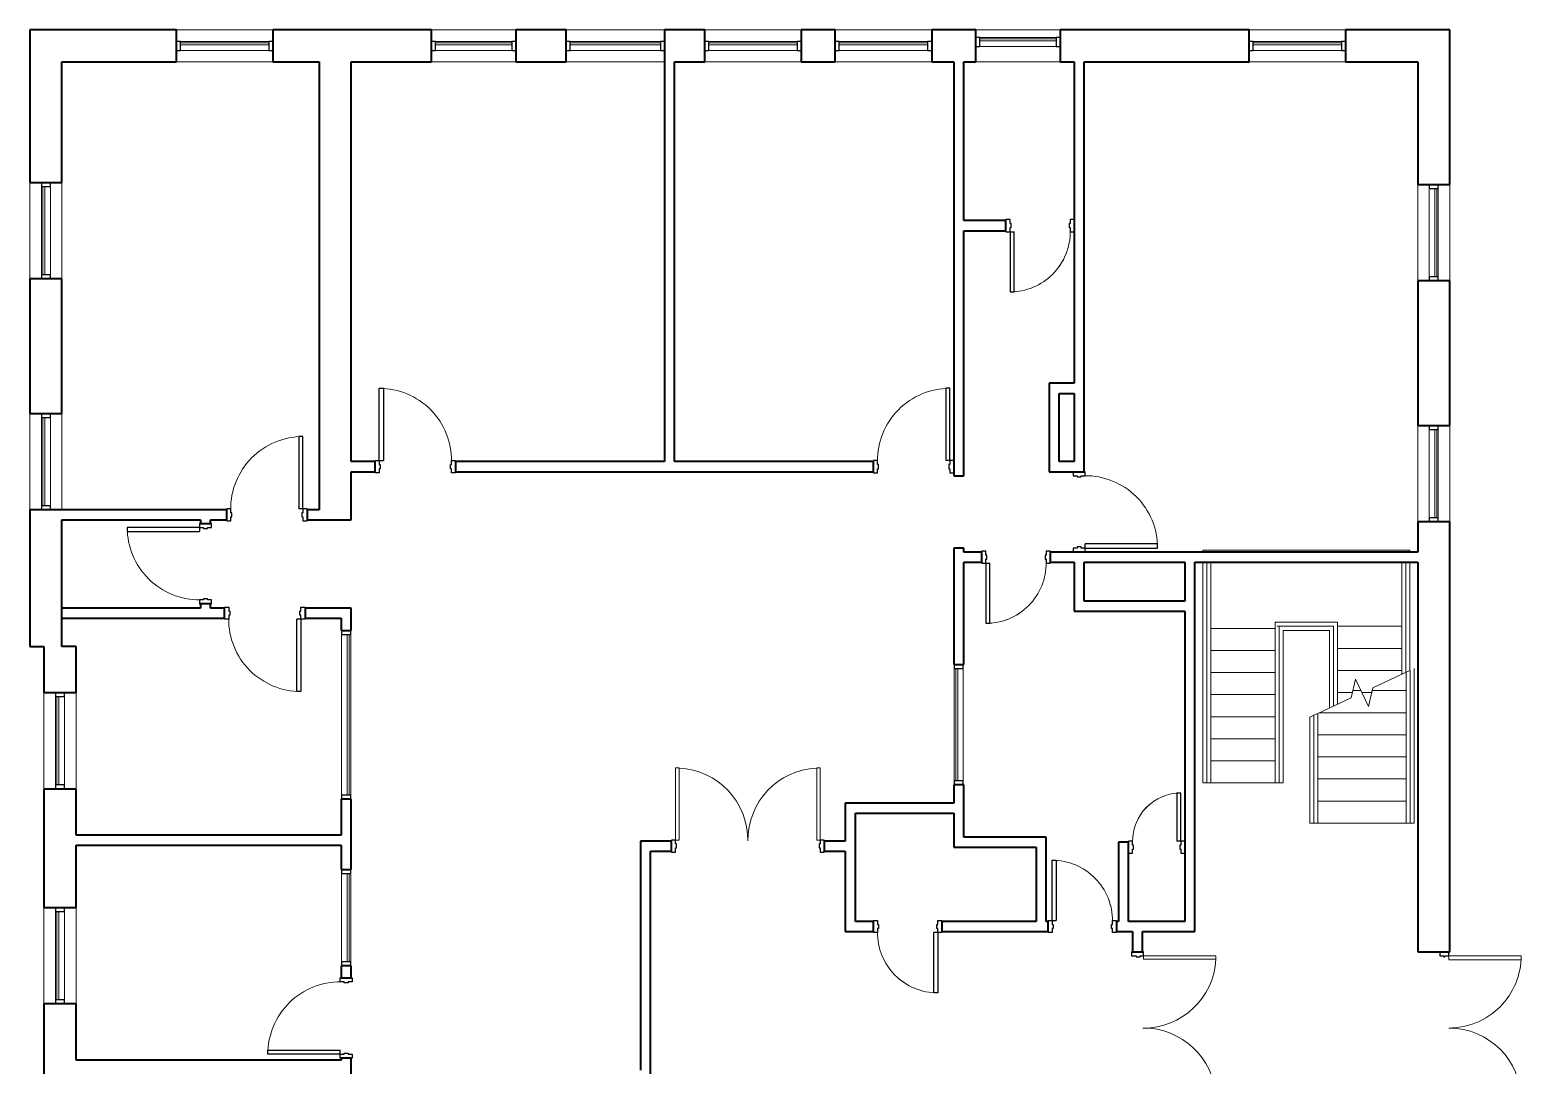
# Model space of a CAD drawing. Header units: inches. Extents: x -1056 to -291, y -1074 to 652.
# Drawn here: x -1034 to -291, y 136 to 652 of the extents above; entities that cross this region are included whole.
import ezdxf

# ---------------------------------------------------------------- set-up
doc = ezdxf.new("R2010")
doc.units = ezdxf.units.IN
doc.header["$MEASUREMENT"] = 0
for name, color, linetype, lineweight in [('A-DOOR', 31, 'Continuous', 15), ('A-DOOR-FRAM', 31, 'Continuous', 25), ('A-FLOR-HRAL', 11, 'Continuous', 9), ('A-GLAZ-CURT', 52, 'Continuous', 9), ('A-GLAZ-CWMG', 51, 'Continuous', 9), ('A-WALL', 113, 'Continuous', 15), ('I-WALL', 2, 'Continuous', 15), ('S-STRS', 31, 'Continuous', 9), ('S-STRS-MBND', 31, 'Continuous', 9)]:
    doc.layers.add(name, color=color, linetype=linetype, lineweight=lineweight)

# ---------------------------------------------------------------- blocks, each defined once
blk = doc.blocks.new('System Panel - zGlazed-5218563-LEVEL 1 - Map Export')
at = {"layer": 'A-GLAZ-CURT', "lineweight": 15}
for p, q in [((22, 1.5), (-22, 1.5)), ((-22, 1.5), (-22, 0.5)), ((-22, 0.5), (22, 0.5)), ((22, 0.5), (22, 1.5))]:
    blk.add_line(p, q, dxfattribs=at)
blk = doc.blocks.new('Rectangular Mullion - 4 1_2_ x 2_ Rectangular_CE_-5186055-LEVEL 1 - Map Export')
at = {"layer": 'A-GLAZ-CWMG'}
for p, q in [((-1028.1, 458.82), (-1028.1, 414.82)), ((-1023.6, 458.82), (-1023.6, 414.82))]:
    blk.add_line(p, q, dxfattribs=at)
blk = doc.blocks.new('Rectangular Mullion - 4 1_2_ x 2_ Rectangular_CE_-5218529-LEVEL 1 - Map Export')
at = {"layer": 'A-GLAZ-CWMG', "lineweight": 25}
for p, q in [((-2, 2.25), (0, 2.25)), ((-2, -2.25), (-2, 2.25)), ((0, 2.25), (0, -2.25)), ((0, -2.25), (-2, -2.25))]:
    blk.add_line(p, q, dxfattribs=at)
blk = doc.blocks.new('Rectangular Mullion - 4 1_2_ x 2_ Rectangular_CE_-5218530-LEVEL 1 - Map Export')
at = {"layer": 'A-GLAZ-CWMG', "lineweight": 25}
for p, q in [((0, 2.25), (-2, 2.25)), ((-2, 2.25), (-2, -2.25)), ((0, -2.25), (0, 2.25)), ((-2, -2.25), (0, -2.25))]:
    blk.add_line(p, q, dxfattribs=at)
blk = doc.blocks.new('Door-Single_CE_ - WD Door-2_ WD Frame-5274733-LEVEL 1 - Map Export')
at = {"layer": 'A-DOOR'}
for p, q in [((18, 39), (16, 39)), ((16, 39), (16, 3)), ((18, 3), (18, 39)), ((16, 3), (18, 3))]:
    blk.add_line(p, q, dxfattribs=at)
at = {"layer": 'A-DOOR', "lineweight": 25}
for p, q in [((18, 39), (16, 39)), ((16, 39), (16, 3)), ((18, 3), (18, 39)), ((18, 3), (16, 3))]:
    blk.add_line(p, q, dxfattribs=at)
at = {"layer": 'A-DOOR', "lineweight": 9}
blk.add_arc((18, 3), 36, 90, 180.5, dxfattribs=at)
blk.add_arc((18, 3), 36, 90, 180.5, dxfattribs=at)
blk.add_arc((18, 3), 36, 90, 180.5, dxfattribs=at)
blk.add_arc((18, 3), 36, 90, 180.5, dxfattribs=at)
at = {"layer": 'A-DOOR-FRAM'}
for p, q in [((-18, 3), (-20, 3)), ((-20, 3), (-20, -3)), ((-18, 1), (-18, 3)), ((-17.5, 1), (-18, 1)), ((-17.5, -1), (-17.5, 1)), ((18, 1), (17.5, 1)), ((17.5, 1), (17.5, -1)), ((20, 3), (18, 3)), ((18, 3), (18, 1)), ((20, -3), (20, 3)), ((-20, -3), (-18, -3)), ((-18, -3), (-18, -1)), ((-18, -1), (-17.5, -1)), ((17.5, -1), (18, -1)), ((18, -1), (18, -3)), ((18, -3), (20, -3))]:
    blk.add_line(p, q, dxfattribs=at)
blk = doc.blocks.new('Door-Single_CE_ - WD Door-2_ WD Frame-5274729-LEVEL 1 - Map Export')
at = {"layer": 'A-DOOR'}
for p, q in [((16, -39), (16, -3)), ((16, -3), (18, -3)), ((18, -3), (18, -39)), ((18, -39), (16, -39))]:
    blk.add_line(p, q, dxfattribs=at)
at = {"layer": 'A-DOOR', "lineweight": 25}
for p, q in [((16, -39), (16, -3)), ((18, -3), (16, -3)), ((18, -3), (18, -39)), ((18, -39), (16, -39))]:
    blk.add_line(p, q, dxfattribs=at)
at = {"layer": 'A-DOOR', "lineweight": 9}
blk.add_arc((18, -3), 36, 179.5, 270, dxfattribs=at)
blk.add_arc((18, -3), 36, 179.5, 270, dxfattribs=at)
blk.add_arc((18, -3), 36, 179.5, 270, dxfattribs=at)
blk.add_arc((18, -3), 36, 179.5, 270, dxfattribs=at)
at = {"layer": 'A-DOOR-FRAM'}
for p, q in [((-20, 3), (-18, 3)), ((-20, -3), (-20, 3)), ((-18, 3), (-18, 1)), ((-18, 1), (-17.5, 1)), ((-17.5, 1), (-17.5, -1)), ((17.5, 1), (18, 1)), ((17.5, -1), (17.5, 1)), ((18, 3), (20, 3)), ((18, 1), (18, 3)), ((20, 3), (20, -3)), ((-18, -3), (-20, -3)), ((-18, -1), (-18, -3)), ((-17.5, -1), (-18, -1)), ((18, -1), (17.5, -1)), ((18, -3), (18, -1)), ((20, -3), (18, -3))]:
    blk.add_line(p, q, dxfattribs=at)
blk = doc.blocks.new('Door-Single_CE_ - WD Door-2_ WD Frame-5274730-LEVEL 1 - Map Export')
at = {"layer": 'A-DOOR'}
for p, q in [((16, -39), (16, -3)), ((16, -3), (18, -3)), ((18, -3), (18, -39)), ((18, -39), (16, -39))]:
    blk.add_line(p, q, dxfattribs=at)
at = {"layer": 'A-DOOR', "lineweight": 25}
for p, q in [((16, -39), (16, -3)), ((18, -3), (16, -3)), ((18, -3), (18, -39)), ((18, -39), (16, -39))]:
    blk.add_line(p, q, dxfattribs=at)
at = {"layer": 'A-DOOR', "lineweight": 9}
blk.add_arc((18, -3), 36, 179.5, 270, dxfattribs=at)
blk.add_arc((18, -3), 36, 179.5, 270, dxfattribs=at)
blk.add_arc((18, -3), 36, 179.5, 270, dxfattribs=at)
blk.add_arc((18, -3), 36, 179.5, 270, dxfattribs=at)
at = {"layer": 'A-DOOR-FRAM'}
for p, q in [((-20, 3), (-18, 3)), ((-20, -3), (-20, 3)), ((-18, 3), (-18, 1)), ((-18, 1), (-17.5, 1)), ((-17.5, 1), (-17.5, -1)), ((17.5, 1), (18, 1)), ((17.5, -1), (17.5, 1)), ((18, 3), (20, 3)), ((18, 1), (18, 3)), ((20, 3), (20, -3)), ((-18, -3), (-20, -3)), ((-18, -1), (-18, -3)), ((-17.5, -1), (-18, -1)), ((18, -1), (17.5, -1)), ((18, -3), (18, -1)), ((20, -3), (18, -3))]:
    blk.add_line(p, q, dxfattribs=at)
blk = doc.blocks.new('Door-Double-Ext Alum-Transom - Top Glass - Bottom Glass 2-5218802-LEVEL 1 - Map Export')
at = {"layer": 'A-DOOR'}
for p, q in [((-36, 7.5), (-36, 43.5)), ((-34, 43.44), (-34, 7.5)), ((34, 43.44), (34, 7.5)), ((36, 7.5), (36, 43.5)), ((-34, 7.5), (-36, 7.5)), ((34, 7.5), (36, 7.5))]:
    blk.add_line(p, q, dxfattribs=at)
for centre, start, end in [((-36, 7.5), 360, 90), ((36, 7.5), 90, 180)]:
    blk.add_arc(centre, 36, start, end, dxfattribs=at)
at = {"layer": 'A-DOOR-FRAM'}
for p, q in [((-36, 7.5), (-38, 7.5)), ((-38, 7.5), (-38, 3)), ((-36, 5.5), (-36, 7.5)), ((38, 7.5), (36, 7.5)), ((36, 7.5), (36, 5.5)), ((38, 3), (38, 7.5)), ((-38, 3), (-36, 3)), ((-35.5, 5.5), (-36, 5.5)), ((-36, 3), (-36, 5)), ((-36, 5), (-35.5, 5)), ((-35.5, 5), (-35.5, 5.5)), ((36, 5.5), (35.5, 5.5)), ((35.5, 5.5), (35.5, 5)), ((35.5, 5), (36, 5)), ((36, 5), (36, 3)), ((36, 3), (38, 3))]:
    blk.add_line(p, q, dxfattribs=at)
blk = doc.blocks.new('Door-Double_CE_ - HM Door-2_ HM Frame-5197707-LEVEL 1 - Map Export')
at = {"layer": 'A-DOOR'}
for p, q in [((-34.25, 39), (-36, 39)), ((-36, 39), (-36, 3)), ((-34.25, 3), (-34.25, 39)), ((36, 39), (34.25, 39)), ((34.25, 39), (34.25, 3)), ((36, 3), (36, 39)), ((-36, 3), (-34.25, 3)), ((34.25, 3), (36, 3))]:
    blk.add_line(p, q, dxfattribs=at)
at = {"layer": 'A-DOOR', "lineweight": 9}
for centre, start, end in [((-36, 3), 359.5, 87.20317), ((36, 3), 92.78611, 180.5)]:
    blk.add_arc(centre, 36, start, end, dxfattribs=at)
at = {"layer": 'A-DOOR-FRAM'}
for p, q in [((-36, 3), (-38, 3)), ((-38, 3), (-38, -3)), ((-36, 1.25), (-36, 3)), ((-35.5, 1.25), (-36, 1.25)), ((-35.5, -0.75), (-35.5, 1.25)), ((36, 1.25), (35.5, 1.25)), ((35.5, 1.25), (35.5, -0.75)), ((38, 3), (36, 3)), ((36, 3), (36, 1.25)), ((38, -3), (38, 3)), ((-38, -3), (-36, -3)), ((-36, -3), (-36, -0.75)), ((-36, -0.75), (-35.5, -0.75)), ((35.5, -0.75), (36, -0.75)), ((36, -0.75), (36, -3)), ((36, -3), (38, -3))]:
    blk.add_line(p, q, dxfattribs=at)
blk = doc.blocks.new('System Panel - zGlazed-5218564-LEVEL 1 - Map Export')
at = {"layer": 'A-GLAZ-CURT', "lineweight": 15}
for p, q in [((19, 1.5), (-19, 1.5)), ((-19, 1.5), (-19, 0.5)), ((-19, 0.5), (19, 0.5)), ((19, 0.5), (19, 1.5))]:
    blk.add_line(p, q, dxfattribs=at)
blk = doc.blocks.new('Rectangular Mullion - 4 1_2_ x 2_ Rectangular_CE_-5195078-LEVEL 1 - Map Export')
at = {"layer": 'A-GLAZ-CWMG'}
for p, q in [((-793.85, 646.07), (-831.85, 646.07)), ((-793.85, 641.57), (-831.85, 641.57))]:
    blk.add_line(p, q, dxfattribs=at)
blk = doc.blocks.new('System Panel - zGlazed-5218565-LEVEL 1 - Map Export')
at = {"layer": 'A-GLAZ-CURT', "lineweight": 15}
for p, q in [((22.5, 1.5), (-22.5, 1.5)), ((-22.5, 1.5), (-22.5, 0.5)), ((-22.5, 0.5), (22.5, 0.5)), ((22.5, 0.5), (22.5, 1.5))]:
    blk.add_line(p, q, dxfattribs=at)
blk = doc.blocks.new('Rectangular Mullion - 4 1_2_ x 2_ Rectangular_CE_-5195139-LEVEL 1 - Map Export')
at = {"layer": 'A-GLAZ-CWMG'}
for p, q in [((-719.85, 646.07), (-764.85, 646.07)), ((-719.85, 641.57), (-764.85, 641.57))]:
    blk.add_line(p, q, dxfattribs=at)
blk = doc.blocks.new('Railing - Railing-5201070-LEVEL 1 - Map Export')
at = {"layer": 'A-FLOR-HRAL'}
for p, q in [((-392.6, 311.44), (-394.6, 310.51)), ((-394.6, 256.82), (-394.6, 310.51)), ((-392.6, 256.82), (-392.6, 311.44)), ((-392.6, 256.82), (-394.6, 256.82))]:
    blk.add_line(p, q, dxfattribs=at)
blk = doc.blocks.new('Railing - Railing-5201074-LEVEL 1 - Map Export')
at = {"layer": 'A-FLOR-HRAL'}
for p, q in [((-346.6, 332.89), (-348.6, 331.96)), ((-348.6, 256.82), (-348.6, 331.96)), ((-346.6, 256.82), (-346.6, 332.89)), ((-346.6, 256.82), (-348.6, 256.82))]:
    blk.add_line(p, q, dxfattribs=at)
blk = doc.blocks.new('Railing - Railing-5206645-LEVEL 1 - Map Export')
at = {"layer": 'A-FLOR-HRAL'}
for p, q in [((-447.85, 386.82), (-447.85, 353.82)), ((-445.85, 386.82), (-445.85, 353.82)), ((-350.85, 354.82), (-350.85, 386.82)), ((-348.85, 354.82), (-348.85, 386.82)), ((-447.85, 353.82), (-447.85, 276.82)), ((-445.85, 353.82), (-445.85, 276.82)), ((-350.85, 330.91), (-350.85, 354.82)), ((-348.85, 331.84), (-348.85, 354.82)), ((-445.85, 276.82), (-447.85, 276.82))]:
    blk.add_line(p, q, dxfattribs=at)
blk = doc.blocks.new('Railing - Railing-5206649-LEVEL 1 - Map Export')
at = {"layer": 'A-FLOR-HRAL'}
for p, q in [((-413.85, 356.82), (-413.85, 353.82)), ((-382.85, 356.82), (-413.85, 356.82)), ((-382.85, 354.82), (-382.85, 356.82)), ((-413.85, 353.82), (-413.85, 276.82)), ((-384.85, 354.82), (-412.85, 354.82)), ((-411.85, 353.82), (-411.85, 276.82)), ((-384.85, 315.05), (-384.85, 354.82)), ((-382.85, 315.98), (-382.85, 354.82)), ((-411.85, 276.82), (-413.85, 276.82))]:
    blk.add_line(p, q, dxfattribs=at)
blk = doc.blocks.new('System Panel - zGlazed-5233002-LEVEL 1 - Map Export')
at = {"layer": 'A-GLAZ-CURT', "lineweight": 15}
for p, q in [((40, 1.5), (-40, 1.5)), ((-40, 1.5), (-40, 0.5)), ((-40, 0.5), (40, 0.5)), ((40, 0.5), (40, 1.5))]:
    blk.add_line(p, q, dxfattribs=at)
blk = doc.blocks.new('Rectangular Mullion - 4 1_2_ x 2_ Rectangular_CE_-5226061-LEVEL 1 - Map Export')
at = {"layer": 'A-GLAZ-CWMG'}
for p, q in [((-878.6, 270.82), (-878.6, 350.82)), ((-874.1, 270.82), (-874.1, 350.82))]:
    blk.add_line(p, q, dxfattribs=at)
blk = doc.blocks.new('Rectangular Mullion - 4 1_2_ x 2_ Rectangular_CE_-5233003-LEVEL 1 - Map Export')
at = {"layer": 'A-GLAZ-CWMG', "lineweight": 25}
for p, q in [((-2, 2.25), (0, 2.25)), ((-2, -2.25), (-2, 2.25)), ((0, 2.25), (0, -2.25)), ((0, -2.25), (-2, -2.25))]:
    blk.add_line(p, q, dxfattribs=at)
blk = doc.blocks.new('Rectangular Mullion - 4 1_2_ x 2_ Rectangular_CE_-5233004-LEVEL 1 - Map Export')
at = {"layer": 'A-GLAZ-CWMG', "lineweight": 25}
for p, q in [((0, 2.25), (-2, 2.25)), ((-2, 2.25), (-2, -2.25)), ((0, -2.25), (0, 2.25)), ((-2, -2.25), (0, -2.25))]:
    blk.add_line(p, q, dxfattribs=at)
blk = doc.blocks.new('System Panel - zGlazed-5233005-LEVEL 1 - Map Export')
at = {"layer": 'A-GLAZ-CURT', "lineweight": 15}
for p, q in [((22, 1.5), (-22, 1.5)), ((-22, 1.5), (-22, 0.5)), ((-22, 0.5), (22, 0.5)), ((22, 0.5), (22, 1.5))]:
    blk.add_line(p, q, dxfattribs=at)
blk = doc.blocks.new('System Panel - zGlazed-5233006-LEVEL 1 - Map Export')
at = {"layer": 'A-GLAZ-CURT', "lineweight": 15}
for p, q in [((28, -0.5), (-28, -0.5)), ((-28, -0.5), (-28, -1.5)), ((-28, -1.5), (28, -1.5)), ((28, -1.5), (28, -0.5))]:
    blk.add_line(p, q, dxfattribs=at)
blk = doc.blocks.new('Rectangular Mullion - 4 1_2_ x 2_ Rectangular_CE_-5226611-LEVEL 1 - Map Export')
at = {"layer": 'A-GLAZ-CWMG'}
for p, q in [((-573.6, 277.82), (-573.6, 333.82)), ((-569.1, 277.82), (-569.1, 333.82))]:
    blk.add_line(p, q, dxfattribs=at)
blk = doc.blocks.new('Rectangular Mullion - 4 1_2_ x 2_ Rectangular_CE_-5233007-LEVEL 1 - Map Export')
at = {"layer": 'A-GLAZ-CWMG', "lineweight": 25}
for p, q in [((-2, 2.25), (0, 2.25)), ((-2, -2.25), (-2, 2.25)), ((0, 2.25), (0, -2.25)), ((0, -2.25), (-2, -2.25))]:
    blk.add_line(p, q, dxfattribs=at)
blk = doc.blocks.new('Rectangular Mullion - 4 1_2_ x 2_ Rectangular_CE_-5233008-LEVEL 1 - Map Export')
at = {"layer": 'A-GLAZ-CWMG', "lineweight": 25}
for p, q in [((0, 2.25), (-2, 2.25)), ((-2, 2.25), (-2, -2.25)), ((0, -2.25), (0, 2.25)), ((-2, -2.25), (0, -2.25))]:
    blk.add_line(p, q, dxfattribs=at)
blk = doc.blocks.new('Door-Single_CE_ - WD Door-2_ WD Frame-5274731-LEVEL 1 - Map Export')
at = {"layer": 'A-DOOR'}
for p, q in [((12, 27), (10, 27)), ((10, 27), (10, 3)), ((12, 3), (12, 27)), ((10, 3), (12, 3))]:
    blk.add_line(p, q, dxfattribs=at)
at = {"layer": 'A-DOOR', "lineweight": 25}
for p, q in [((12, 27), (10, 27)), ((10, 27), (10, 3)), ((12, 3), (12, 27)), ((12, 3), (10, 3))]:
    blk.add_line(p, q, dxfattribs=at)
at = {"layer": 'A-DOOR', "lineweight": 9}
for end in [180.5, 180.5, 180.61237, 180.61237]:
    blk.add_arc((12, 3), 24, 90, end, dxfattribs=at)
at = {"layer": 'A-DOOR-FRAM'}
for p, q in [((-12, 3), (-14, 3)), ((-14, 3), (-14, -3)), ((-12, 1), (-12, 3)), ((-11.5, 1), (-12, 1)), ((-11.5, -1), (-11.5, 1)), ((12, 1), (11.5, 1)), ((11.5, 1), (11.5, -1)), ((14, 3), (12, 3)), ((12, 3), (12, 1)), ((14, -3), (14, 3)), ((-14, -3), (-12, -3)), ((-12, -3), (-12, -1)), ((-12, -1), (-11.5, -1)), ((11.5, -1), (12, -1)), ((12, -1), (12, -3)), ((12, -3), (14, -3))]:
    blk.add_line(p, q, dxfattribs=at)
blk = doc.blocks.new('Door-Single_CE_ - WD Door-2_ WD Frame-5274736-LEVEL 1 - Map Export')
at = {"layer": 'A-DOOR'}
for p, q in [((13, -33), (13, -3)), ((13, -3), (15, -3)), ((15, -3), (15, -33)), ((15, -33), (13, -33))]:
    blk.add_line(p, q, dxfattribs=at)
at = {"layer": 'A-DOOR', "lineweight": 25}
for p, q in [((13, -33), (13, -3)), ((15, -3), (13, -3)), ((15, -3), (15, -33)), ((15, -33), (13, -33))]:
    blk.add_line(p, q, dxfattribs=at)
at = {"layer": 'A-DOOR', "lineweight": 9}
for start in [179.45228, 179.45228, 179.5, 179.5]:
    blk.add_arc((15, -3), 30, start, 270, dxfattribs=at)
at = {"layer": 'A-DOOR-FRAM'}
for p, q in [((-17, 3), (-15, 3)), ((-17, -3), (-17, 3)), ((-15, 3), (-15, 1)), ((-15, 1), (-14.5, 1)), ((-14.5, 1), (-14.5, -1)), ((14.5, 1), (15, 1)), ((14.5, -1), (14.5, 1)), ((15, 3), (17, 3)), ((15, 1), (15, 3)), ((17, 3), (17, -3)), ((-15, -3), (-17, -3)), ((-15, -1), (-15, -3)), ((-14.5, -1), (-15, -1)), ((15, -1), (14.5, -1)), ((15, -3), (15, -1)), ((17, -3), (15, -3))]:
    blk.add_line(p, q, dxfattribs=at)
blk = doc.blocks.new('Door-Single_CE_ - WD Door-2_ WD Frame-5274734-LEVEL 1 - Map Export')
at = {"layer": 'A-DOOR'}
for p, q in [((15, 33), (13, 33)), ((13, 33), (13, 3)), ((15, 3), (15, 33)), ((13, 3), (15, 3))]:
    blk.add_line(p, q, dxfattribs=at)
at = {"layer": 'A-DOOR', "lineweight": 25}
for p, q in [((15, 33), (13, 33)), ((13, 33), (13, 3)), ((15, 3), (15, 33)), ((15, 3), (13, 3))]:
    blk.add_line(p, q, dxfattribs=at)
at = {"layer": 'A-DOOR', "lineweight": 9}
for end in [180.5, 180.5, 180.54772, 180.54772]:
    blk.add_arc((15, 3), 30, 90, end, dxfattribs=at)
at = {"layer": 'A-DOOR-FRAM'}
for p, q in [((-15, 3), (-17, 3)), ((-17, 3), (-17, -3)), ((-15, 1), (-15, 3)), ((-14.5, 1), (-15, 1)), ((-14.5, -1), (-14.5, 1)), ((15, 1), (14.5, 1)), ((14.5, 1), (14.5, -1)), ((17, 3), (15, 3)), ((15, 3), (15, 1)), ((17, -3), (17, 3)), ((-17, -3), (-15, -3)), ((-15, -3), (-15, -1)), ((-15, -1), (-14.5, -1)), ((14.5, -1), (15, -1)), ((15, -1), (15, -3)), ((15, -3), (17, -3))]:
    blk.add_line(p, q, dxfattribs=at)
blk = doc.blocks.new('Door-Double_CE_ - WD Door-2_ WD Frame-5228356-LEVEL 1 - Map Export')
at = {"layer": 'A-DOOR'}
for p, q in [((-34.25, 39), (-36, 39)), ((-36, 39), (-36, 3)), ((-34.25, 3), (-34.25, 39)), ((36, 39), (34.25, 39)), ((34.25, 39), (34.25, 3)), ((36, 3), (36, 39)), ((-36, 3), (-34.25, 3)), ((34.25, 3), (36, 3))]:
    blk.add_line(p, q, dxfattribs=at)
at = {"layer": 'A-DOOR', "lineweight": 9}
for centre, start, end in [((-36, 3), 359.5, 87.20317), ((36, 3), 92.78611, 180.5)]:
    blk.add_arc(centre, 36, start, end, dxfattribs=at)
at = {"layer": 'A-DOOR-FRAM'}
for p, q in [((-36, 3), (-38, 3)), ((-38, 3), (-38, -3)), ((-36, 1.25), (-36, 3)), ((-35.5, 1.25), (-36, 1.25)), ((-35.5, -0.75), (-35.5, 1.25)), ((36, 1.25), (35.5, 1.25)), ((35.5, 1.25), (35.5, -0.75)), ((38, 3), (36, 3)), ((36, 3), (36, 1.25)), ((38, -3), (38, 3)), ((-38, -3), (-36, -3)), ((-36, -3), (-36, -0.75)), ((-36, -0.75), (-35.5, -0.75)), ((35.5, -0.75), (36, -0.75)), ((36, -0.75), (36, -3)), ((36, -3), (38, -3))]:
    blk.add_line(p, q, dxfattribs=at)

msp = doc.modelspace()

# ---------------------------------------------------------------- linework, layer by layer
at = {"layer": 'A-WALL', "lineweight": 40}
for p, q in [((-1033.85, 651.82), (-1033.85, 575.82)), ((-960.85, 651.82), (-1033.85, 651.82)), ((-960.85, 635.82), (-960.85, 651.82)), ((-833.85, 651.82), (-912.85, 651.82)), ((-912.85, 651.82), (-912.85, 635.82)), ((-833.85, 635.82), (-833.85, 651.82)), ((-766.85, 651.82), (-791.85, 651.82)), ((-791.85, 651.82), (-791.85, 635.82)), ((-766.85, 635.82), (-766.85, 651.82)), ((-697.85, 651.82), (-717.85, 651.82)), ((-717.85, 651.82), (-717.85, 635.82)), ((-697.85, 635.82), (-697.85, 651.82)), ((-632.85, 651.82), (-649.85, 651.82)), ((-649.85, 651.82), (-649.85, 635.82)), ((-632.85, 635.82), (-632.85, 651.82)), ((-562.85, 651.82), (-584.85, 651.82)), ((-584.85, 651.82), (-584.85, 635.82)), ((-562.85, 635.82), (-562.85, 651.82)), ((-426.85, 651.82), (-520.85, 651.82)), ((-520.85, 651.82), (-520.85, 635.82)), ((-426.85, 635.82), (-426.85, 651.82)), ((-326.85, 651.82), (-378.85, 651.82)), ((-378.85, 651.82), (-378.85, 635.82)), ((-326.85, 574.82), (-326.85, 651.82)), ((-1017.85, 575.82), (-1017.85, 635.82)), ((-1017.85, 635.82), (-960.85, 635.82)), ((-912.85, 635.82), (-889.85, 635.82)), ((-889.85, 635.82), (-889.85, 412.82)), ((-873.85, 635.82), (-833.85, 635.82)), ((-873.85, 436.82), (-873.85, 635.82)), ((-791.85, 635.82), (-766.85, 635.82)), ((-712.85, 635.82), (-697.85, 635.82)), ((-649.85, 635.82), (-632.85, 635.82)), ((-584.85, 635.82), (-573.85, 635.82)), ((-568.85, 635.82), (-562.85, 635.82)), ((-520.85, 635.82), (-513.85, 635.82)), ((-508.85, 635.82), (-426.85, 635.82)), ((-378.85, 635.82), (-342.85, 635.82)), ((-342.85, 635.82), (-342.85, 574.82)), ((-1033.85, 575.82), (-1017.85, 575.82)), ((-342.85, 574.82), (-326.85, 574.82)), ((-1017.85, 527.82), (-1033.85, 527.82)), ((-1033.85, 527.82), (-1033.85, 460.82)), ((-1017.85, 460.82), (-1017.85, 527.82)), ((-342.85, 526.82), (-342.85, 454.82)), ((-326.85, 526.82), (-342.85, 526.82)), ((-326.85, 454.82), (-326.85, 526.82)), ((-1033.85, 460.82), (-1017.85, 460.82)), ((-342.85, 454.82), (-326.85, 454.82)), ((-873.85, 412.82), (-873.85, 431.82)), ((-1017.85, 412.82), (-1033.85, 412.82)), ((-1033.85, 412.82), (-1033.85, 344.82)), ((-1017.85, 344.82), (-1017.85, 407.82)), ((-342.85, 406.82), (-342.85, 391.82)), ((-326.85, 406.82), (-342.85, 406.82)), ((-326.85, 192.82), (-326.85, 406.82)), ((-342.85, 386.82), (-342.85, 192.82)), ((-1033.85, 344.82), (-1026.85, 344.82)), ((-1026.85, 344.82), (-1026.85, 321.82)), ((-1010.85, 344.82), (-1017.85, 344.82)), ((-1010.85, 321.82), (-1010.85, 344.82)), ((-1026.85, 321.82), (-1010.85, 321.82)), ((-1010.85, 273.82), (-1026.85, 273.82)), ((-1026.85, 273.82), (-1026.85, 214.82)), ((-1010.85, 250.82), (-1010.85, 273.82)), ((-1010.85, 214.82), (-1010.85, 245.82)), ((-1026.85, 214.82), (-1010.85, 214.82)), ((-342.85, 192.82), (-326.85, 192.82)), ((-1010.85, 166.82), (-1026.85, 166.82)), ((-1026.85, 166.82), (-1026.85, 96.82)), ((-1010.85, 138.82), (-1010.85, 166.82))]:
    msp.add_line(p, q, dxfattribs=at)
at = {"layer": 'A-WALL'}
for p, q in [((-960.85, 651.82), (-912.85, 651.82)), ((-833.85, 651.82), (-791.85, 651.82)), ((-766.85, 651.82), (-717.85, 651.82)), ((-697.85, 651.82), (-649.85, 651.82)), ((-632.85, 651.82), (-584.85, 651.82)), ((-562.85, 651.82), (-520.85, 651.82)), ((-426.85, 651.82), (-378.85, 651.82)), ((-912.85, 635.82), (-960.85, 635.82)), ((-791.85, 635.82), (-833.85, 635.82)), ((-717.85, 635.82), (-766.85, 635.82)), ((-649.85, 635.82), (-697.85, 635.82)), ((-584.85, 635.82), (-632.85, 635.82)), ((-520.85, 635.82), (-562.85, 635.82)), ((-378.85, 635.82), (-426.85, 635.82)), ((-1033.85, 527.82), (-1033.85, 575.82)), ((-1017.85, 575.82), (-1017.85, 527.82)), ((-342.85, 526.82), (-342.85, 574.82)), ((-326.85, 574.82), (-326.85, 526.82)), ((-1033.85, 412.82), (-1033.85, 460.82)), ((-1017.85, 460.82), (-1017.85, 412.82)), ((-342.85, 406.82), (-342.85, 454.82)), ((-326.85, 454.82), (-326.85, 406.82)), ((-1026.85, 273.82), (-1026.85, 321.82)), ((-1010.85, 321.82), (-1010.85, 273.82)), ((-1026.85, 166.82), (-1026.85, 214.82)), ((-1010.85, 214.82), (-1010.85, 166.82))]:
    msp.add_line(p, q, dxfattribs=at)
at = {"layer": 'I-WALL', "lineweight": 40}
for p, q in [((-717.85, 635.82), (-717.85, 436.82)), ((-712.85, 436.82), (-712.85, 635.82)), ((-573.85, 635.82), (-573.85, 429.82)), ((-568.85, 556.82), (-568.85, 635.82)), ((-513.85, 635.82), (-513.85, 475.82)), ((-508.85, 431.82), (-508.85, 635.82)), ((-547.85, 556.82), (-568.85, 556.82)), ((-568.85, 429.82), (-568.85, 551.82)), ((-568.85, 551.82), (-547.85, 551.82)), ((-547.85, 551.82), (-547.85, 556.82)), ((-526.35, 475.82), (-526.35, 431.82)), ((-513.85, 475.82), (-526.35, 475.82)), ((-521.35, 436.82), (-521.35, 470.82)), ((-521.35, 470.82), (-513.85, 470.82)), ((-513.85, 470.82), (-513.85, 436.82)), ((-861.85, 436.82), (-873.85, 436.82)), ((-873.85, 431.82), (-861.85, 431.82)), ((-861.85, 431.82), (-861.85, 436.82)), ((-717.85, 436.82), (-821.85, 436.82)), ((-821.85, 436.82), (-821.85, 431.82)), ((-821.85, 431.82), (-613.85, 431.82)), ((-613.85, 436.82), (-712.85, 436.82)), ((-613.85, 431.82), (-613.85, 436.82)), ((-526.35, 431.82), (-508.85, 431.82)), ((-513.85, 436.82), (-521.35, 436.82)), ((-573.85, 429.82), (-568.85, 429.82)), ((-935.85, 412.82), (-1017.85, 412.82)), ((-935.85, 407.82), (-935.85, 412.82)), ((-889.85, 412.82), (-895.85, 412.82)), ((-895.85, 412.82), (-895.85, 407.82)), ((-873.85, 407.82), (-873.85, 412.82)), ((-1017.85, 407.82), (-948.85, 407.82)), ((-948.85, 407.82), (-948.85, 405.99)), ((-948.85, 405.99), (-943.85, 405.99)), ((-943.85, 407.82), (-935.85, 407.82)), ((-943.85, 405.99), (-943.85, 407.82)), ((-895.85, 407.82), (-873.85, 407.82)), ((-573.85, 393.82), (-573.85, 335.82)), ((-568.85, 393.82), (-573.85, 393.82)), ((-568.85, 391.82), (-568.85, 393.82)), ((-559.85, 391.82), (-568.85, 391.82)), ((-568.85, 335.82), (-568.85, 386.82)), ((-568.85, 386.82), (-559.85, 386.82)), ((-559.85, 386.82), (-559.85, 391.82)), ((-342.85, 391.82), (-525.85, 391.82)), ((-525.85, 391.82), (-525.85, 386.82)), ((-525.85, 386.82), (-513.85, 386.82)), ((-513.85, 386.82), (-513.85, 362.32)), ((-508.85, 386.82), (-458.85, 386.82)), ((-508.85, 367.32), (-508.85, 386.82)), ((-458.85, 386.82), (-458.85, 367.32)), ((-453.85, 386.82), (-342.85, 386.82)), ((-453.85, 202.82), (-453.85, 386.82)), ((-943.85, 365.99), (-948.85, 365.99)), ((-948.85, 365.99), (-948.85, 363.82)), ((-943.85, 363.82), (-943.85, 365.99)), ((-458.85, 367.32), (-508.85, 367.32)), ((-948.85, 363.82), (-1017.85, 363.82)), ((-1017.85, 358.82), (-936.85, 358.82)), ((-936.85, 363.82), (-943.85, 363.82)), ((-936.85, 358.82), (-936.85, 363.82)), ((-873.85, 363.82), (-896.85, 363.82)), ((-896.85, 363.82), (-896.85, 358.82)), ((-896.85, 358.82), (-878.85, 358.82)), ((-878.85, 358.82), (-878.85, 352.82)), ((-873.85, 352.82), (-873.85, 363.82)), ((-513.85, 362.32), (-458.85, 362.32)), ((-458.85, 362.32), (-458.85, 207.82)), ((-878.85, 352.82), (-873.85, 352.82)), ((-573.85, 335.82), (-568.85, 335.82)), ((-573.85, 275.82), (-573.85, 266.82)), ((-568.85, 275.82), (-573.85, 275.82)), ((-568.85, 249.82), (-568.85, 275.82)), ((-873.85, 268.82), (-878.85, 268.82)), ((-878.85, 268.82), (-878.85, 250.82)), ((-873.85, 233.82), (-873.85, 268.82)), ((-627.85, 266.82), (-627.85, 247.82)), ((-573.85, 266.82), (-627.85, 266.82)), ((-622.85, 207.82), (-622.85, 261.82)), ((-622.85, 261.82), (-573.85, 261.82)), ((-573.85, 261.82), (-573.85, 244.82)), ((-878.85, 250.82), (-1010.85, 250.82)), ((-1010.85, 245.82), (-878.85, 245.82)), ((-878.85, 245.82), (-878.85, 233.82)), ((-729.85, 247.82), (-729.85, 133.82)), ((-714.35, 247.82), (-729.85, 247.82)), ((-714.35, 242.82), (-714.35, 247.82)), ((-627.85, 247.82), (-638.35, 247.82)), ((-638.35, 247.82), (-638.35, 242.82)), ((-527.85, 249.82), (-568.85, 249.82)), ((-527.85, 207.82), (-527.85, 249.82)), ((-491.85, 247.32), (-491.85, 207.82)), ((-486.85, 247.32), (-491.85, 247.32)), ((-486.85, 207.82), (-486.85, 247.32)), ((-724.85, -59.18), (-724.85, 242.82)), ((-724.85, 242.82), (-714.35, 242.82)), ((-638.35, 242.82), (-627.85, 242.82)), ((-627.85, 242.82), (-627.85, 202.82)), ((-573.85, 244.82), (-532.85, 244.82)), ((-532.85, 244.82), (-532.85, 207.82)), ((-878.85, 233.82), (-873.85, 233.82)), ((-627.85, 202.82), (-613.85, 202.82)), ((-613.85, 207.82), (-622.85, 207.82)), ((-613.85, 202.82), (-613.85, 207.82)), ((-532.85, 207.82), (-579.85, 207.82)), ((-579.85, 207.82), (-579.85, 202.82)), ((-579.85, 202.82), (-526.85, 202.82)), ((-526.85, 207.82), (-527.85, 207.82)), ((-526.85, 202.82), (-526.85, 207.82)), ((-491.85, 207.82), (-492.85, 207.82)), ((-492.85, 207.82), (-492.85, 202.82)), ((-492.85, 202.82), (-484.85, 202.82)), ((-458.85, 207.82), (-486.85, 207.82)), ((-484.85, 202.82), (-484.85, 192.82)), ((-479.85, 202.82), (-453.85, 202.82)), ((-479.85, 192.82), (-479.85, 202.82)), ((-873.85, 185.82), (-878.85, 185.82)), ((-878.85, 185.82), (-878.85, 179.82)), ((-873.85, 179.82), (-873.85, 185.82)), ((-484.85, 192.82), (-479.85, 192.82)), ((-878.85, 179.82), (-873.85, 179.82)), ((-878.85, 138.82), (-1010.85, 138.82)), ((-873.85, 139.82), (-878.85, 139.82)), ((-878.85, 139.82), (-878.85, 138.82)), ((-873.85, 127.82), (-873.85, 139.82))]:
    msp.add_line(p, q, dxfattribs=at)
at = {"layer": 'S-STRS'}
for p, q in [((-449.85, 392.82), (-449.85, 391.82)), ((-346.85, 392.82), (-449.85, 392.82)), ((-449.85, 386.82), (-449.85, 362.59)), ((-346.85, 391.82), (-346.85, 392.82)), ((-346.85, 357.05), (-346.85, 386.82)), ((-449.85, 362.59), (-449.85, 276.82)), ((-346.85, 332.77), (-346.85, 357.05)), ((-413.85, 353.82), (-445.85, 353.82)), ((-411.85, 354.82), (-411.85, 353.82)), ((-409.85, 352.82), (-409.85, 276.82)), ((-409.85, 352.82), (-386.85, 352.82)), ((-386.85, 314.12), (-386.85, 352.82)), ((-382.85, 354.82), (-350.85, 354.82)), ((-413.85, 342.82), (-445.85, 342.82)), ((-382.85, 343.82), (-350.85, 343.82)), ((-413.85, 331.82), (-445.85, 331.82)), ((-382.85, 332.82), (-350.85, 332.82)), ((-344.6, 256.82), (-344.6, 333.82)), ((-413.85, 320.82), (-445.85, 320.82)), ((-382.85, 321.82), (-375.39, 321.82)), ((-375.15, 322.82), (-371.13, 322.82)), ((-370.66, 321.82), (-365.75, 321.82)), ((-365.51, 322.82), (-348.6, 322.82)), ((-413.85, 309.82), (-445.85, 309.82)), ((-396.6, 256.82), (-396.6, 309.57)), ((-391.78, 311.82), (-348.6, 311.82)), ((-413.85, 298.82), (-445.85, 298.82)), ((-392.6, 300.82), (-348.6, 300.82)), ((-392.6, 289.82), (-348.6, 289.82)), ((-413.85, 287.82), (-445.85, 287.82)), ((-449.85, 276.82), (-447.85, 276.82)), ((-413.85, 276.82), (-445.85, 276.82)), ((-411.85, 276.82), (-409.85, 276.82)), ((-392.6, 278.82), (-348.6, 278.82)), ((-392.6, 267.82), (-348.6, 267.82)), ((-396.6, 256.82), (-394.6, 256.82)), ((-392.6, 256.82), (-348.6, 256.82)), ((-346.6, 256.82), (-344.6, 256.82))]:
    msp.add_line(p, q, dxfattribs=at)
at = {"layer": 'S-STRS-MBND'}
for p, q in [((-373.77, 328.49), (-376.04, 319.16)), ((-367.43, 314.9), (-373.77, 328.49)), ((-348.6, 331.96), (-365.17, 324.23)), ((-365.17, 324.23), (-367.43, 314.9)), ((-376.04, 319.16), (-392.6, 311.44)), ((-394.6, 310.51), (-396.6, 309.57))]:
    msp.add_line(p, q, dxfattribs=at)

# ---------------------------------------------------------------- block references
at = {"layer": 'A-DOOR', "lineweight": 9}
for name, p, rotation in [('Door-Single_CE_ - WD Door-2_ WD Frame-5274734-LEVEL 1 - Map Export', (-530.85, 554.32), 180), ('Door-Single_CE_ - WD Door-2_ WD Frame-5274729-LEVEL 1 - Map Export', (-841.85, 434.32), 180), ('Door-Single_CE_ - WD Door-2_ WD Frame-5274733-LEVEL 1 - Map Export', (-511.35, 411.82), 269.9999999999997), ('Door-Single_CE_ - WD Door-2_ WD Frame-5274733-LEVEL 1 - Map Export', (-946.35, 385.99), 89.99999999999969), ('Door-Single_CE_ - WD Door-2_ WD Frame-5274734-LEVEL 1 - Map Export', (-542.85, 389.32), 180), ('Door-Single_CE_ - WD Door-2_ WD Frame-5274736-LEVEL 1 - Map Export', (-509.85, 205.32), 180), ('Door-Single_CE_ - WD Door-2_ WD Frame-5274730-LEVEL 1 - Map Export', (-876.35, 159.82), 269.9999999999997)]:
    msp.add_blockref(name, p, dxfattribs=dict(at, rotation=rotation))
for name, p in [('Door-Single_CE_ - WD Door-2_ WD Frame-5274733-LEVEL 1 - Map Export', (-593.85, 434.32)), ('Door-Single_CE_ - WD Door-2_ WD Frame-5274733-LEVEL 1 - Map Export', (-915.85, 410.32)), ('Door-Single_CE_ - WD Door-2_ WD Frame-5274729-LEVEL 1 - Map Export', (-916.85, 361.32)), ('Door-Single_CE_ - WD Door-2_ WD Frame-5274731-LEVEL 1 - Map Export', (-472.85, 244.82)), ('Door-Single_CE_ - WD Door-2_ WD Frame-5274736-LEVEL 1 - Map Export', (-596.85, 205.32))]:
    msp.add_blockref(name, p, dxfattribs=at)
at = {"layer": 'A-DOOR'}
msp.add_blockref('Door-Double_CE_ - WD Door-2_ WD Frame-5228356-LEVEL 1 - Map Export', (-676.35, 245.32), dxfattribs=at)
at = {"layer": 'A-DOOR', "rotation": 269.9999999999997}
msp.add_blockref('Door-Double_CE_ - HM Door-2_ HM Frame-5197707-LEVEL 1 - Map Export', (-482.35, 154.82), dxfattribs=at)
at = {"layer": 'A-DOOR-FRAM', "lineweight": 9, "rotation": 269.9999999999997}
msp.add_blockref('Door-Double-Ext Alum-Transom - Top Glass - Bottom Glass 2-5218802-LEVEL 1 - Map Export', (-334.85, 154.82), dxfattribs=at)
at = {"layer": 'A-FLOR-HRAL'}
for name in ['Railing - Railing-5206645-LEVEL 1 - Map Export', 'Railing - Railing-5206649-LEVEL 1 - Map Export', 'Railing - Railing-5201074-LEVEL 1 - Map Export', 'Railing - Railing-5201070-LEVEL 1 - Map Export']:
    msp.add_blockref(name, (0, 0), dxfattribs=at)
at = {"layer": 'A-GLAZ-CURT'}
for name, p in [('System Panel - zGlazed-5218564-LEVEL 1 - Map Export', (-541.85, 645.82)), ('System Panel - zGlazed-5218563-LEVEL 1 - Map Export', (-936.85, 643.82)), ('System Panel - zGlazed-5218564-LEVEL 1 - Map Export', (-812.85, 643.82)), ('System Panel - zGlazed-5218565-LEVEL 1 - Map Export', (-742.35, 643.82)), ('System Panel - zGlazed-5218563-LEVEL 1 - Map Export', (-673.85, 643.82)), ('System Panel - zGlazed-5218563-LEVEL 1 - Map Export', (-608.85, 643.82)), ('System Panel - zGlazed-5218563-LEVEL 1 - Map Export', (-402.85, 643.82))]:
    msp.add_blockref(name, p, dxfattribs=at)
for name, p, rotation in [('System Panel - zGlazed-5218563-LEVEL 1 - Map Export', (-1025.85, 551.82), 89.99999999999973), ('System Panel - zGlazed-5218563-LEVEL 1 - Map Export', (-334.85, 550.82), 269.9999999999997), ('System Panel - zGlazed-5218563-LEVEL 1 - Map Export', (-1025.85, 436.82), 89.99999999999974), ('System Panel - zGlazed-5218563-LEVEL 1 - Map Export', (-334.85, 430.82), 269.9999999999997), ('System Panel - zGlazed-5233002-LEVEL 1 - Map Export', (-876.35, 310.82), 269.9999999999997), ('System Panel - zGlazed-5233006-LEVEL 1 - Map Export', (-571.35, 305.82), 269.9999999999998), ('System Panel - zGlazed-5218563-LEVEL 1 - Map Export', (-1018.85, 297.82), 89.99999999999969), ('System Panel - zGlazed-5233005-LEVEL 1 - Map Export', (-876.35, 209.82), 269.9999999999997), ('System Panel - zGlazed-5218563-LEVEL 1 - Map Export', (-1018.85, 190.82), 89.99999999999969)]:
    msp.add_blockref(name, p, dxfattribs=dict(at, rotation=rotation))
at = {"layer": 'A-GLAZ-CWMG'}
for name, p, rotation in [('Rectangular Mullion - 4 1_2_ x 2_ Rectangular_CE_-5218530-LEVEL 1 - Map Export', (-960.85, 643.82), 180), ('Rectangular Mullion - 4 1_2_ x 2_ Rectangular_CE_-5186055-LEVEL 1 - Map Export', (-1373.67, -382.03), 270), ('Rectangular Mullion - 4 1_2_ x 2_ Rectangular_CE_-5218530-LEVEL 1 - Map Export', (-833.85, 643.82), 180), ('Rectangular Mullion - 4 1_2_ x 2_ Rectangular_CE_-5218530-LEVEL 1 - Map Export', (-766.85, 643.82), 180), ('Rectangular Mullion - 4 1_2_ x 2_ Rectangular_CE_-5218530-LEVEL 1 - Map Export', (-697.85, 643.82), 180), ('Rectangular Mullion - 4 1_2_ x 2_ Rectangular_CE_-5186055-LEVEL 1 - Map Export', (-1110.67, -382.03), 270), ('Rectangular Mullion - 4 1_2_ x 2_ Rectangular_CE_-5218530-LEVEL 1 - Map Export', (-632.85, 643.82), 180), ('Rectangular Mullion - 4 1_2_ x 2_ Rectangular_CE_-5186055-LEVEL 1 - Map Export', (-1045.67, -382.03), 270.0000000000001), ('Rectangular Mullion - 4 1_2_ x 2_ Rectangular_CE_-5218530-LEVEL 1 - Map Export', (-562.85, 645.82), 180), ('Rectangular Mullion - 4 1_2_ x 2_ Rectangular_CE_-5218530-LEVEL 1 - Map Export', (-426.85, 643.82), 180), ('Rectangular Mullion - 4 1_2_ x 2_ Rectangular_CE_-5186055-LEVEL 1 - Map Export', (-839.67, -382.03), 270), ('Rectangular Mullion - 4 1_2_ x 2_ Rectangular_CE_-5218530-LEVEL 1 - Map Export', (-334.85, 574.82), 89.99999999999969), ('Rectangular Mullion - 4 1_2_ x 2_ Rectangular_CE_-5186055-LEVEL 1 - Map Export', (-1360.71, 987.64), 180), ('Rectangular Mullion - 4 1_2_ x 2_ Rectangular_CE_-5218530-LEVEL 1 - Map Export', (-1025.85, 527.82), 269.9999999999997), ('Rectangular Mullion - 4 1_2_ x 2_ Rectangular_CE_-5218530-LEVEL 1 - Map Export', (-334.85, 454.82), 89.99999999999969), ('Rectangular Mullion - 4 1_2_ x 2_ Rectangular_CE_-5186055-LEVEL 1 - Map Export', (-1360.71, 867.64), 180), ('Rectangular Mullion - 4 1_2_ x 2_ Rectangular_CE_-5218530-LEVEL 1 - Map Export', (-1025.85, 412.82), 269.9999999999998), ('Rectangular Mullion - 4 1_2_ x 2_ Rectangular_CE_-5233004-LEVEL 1 - Map Export', (-876.35, 352.82), 89.99999999999967), ('Rectangular Mullion - 4 1_2_ x 2_ Rectangular_CE_-5233008-LEVEL 1 - Map Export', (-571.35, 335.82), 89.99999999999973), ('Rectangular Mullion - 4 1_2_ x 2_ Rectangular_CE_-5218530-LEVEL 1 - Map Export', (-1018.85, 273.82), 269.9999999999997), ('Rectangular Mullion - 4 1_2_ x 2_ Rectangular_CE_-5233004-LEVEL 1 - Map Export', (-876.35, 233.82), 89.99999999999969), ('Rectangular Mullion - 4 1_2_ x 2_ Rectangular_CE_-5186055-LEVEL 1 - Map Export', (-1902.21, 646.64), 180), ('Rectangular Mullion - 4 1_2_ x 2_ Rectangular_CE_-5218530-LEVEL 1 - Map Export', (-1018.85, 166.82), 269.9999999999997)]:
    msp.add_blockref(name, p, dxfattribs=dict(at, rotation=rotation))
at = {"layer": 'A-GLAZ-CWMG', "extrusion": (0, 0, -1)}
for name, p, rotation in [('Rectangular Mullion - 4 1_2_ x 2_ Rectangular_CE_-5218529-LEVEL 1 - Map Export', (912.85, 643.82), 180), ('Rectangular Mullion - 4 1_2_ x 2_ Rectangular_CE_-5218529-LEVEL 1 - Map Export', (791.85, 643.82), 180), ('Rectangular Mullion - 4 1_2_ x 2_ Rectangular_CE_-5218529-LEVEL 1 - Map Export', (717.85, 643.82), 180), ('Rectangular Mullion - 4 1_2_ x 2_ Rectangular_CE_-5218529-LEVEL 1 - Map Export', (649.85, 643.82), 180), ('Rectangular Mullion - 4 1_2_ x 2_ Rectangular_CE_-5218529-LEVEL 1 - Map Export', (584.85, 643.82), 180), ('Rectangular Mullion - 4 1_2_ x 2_ Rectangular_CE_-5218529-LEVEL 1 - Map Export', (520.85, 645.82), 180), ('Rectangular Mullion - 4 1_2_ x 2_ Rectangular_CE_-5218529-LEVEL 1 - Map Export', (378.85, 643.82), 180), ('Rectangular Mullion - 4 1_2_ x 2_ Rectangular_CE_-5218529-LEVEL 1 - Map Export', (1025.85, 575.82), 90.00000000000028), ('Rectangular Mullion - 4 1_2_ x 2_ Rectangular_CE_-5218529-LEVEL 1 - Map Export', (334.85, 526.82), 270.0000000000003), ('Rectangular Mullion - 4 1_2_ x 2_ Rectangular_CE_-5218529-LEVEL 1 - Map Export', (1025.85, 460.82), 90.00000000000026), ('Rectangular Mullion - 4 1_2_ x 2_ Rectangular_CE_-5218529-LEVEL 1 - Map Export', (334.85, 406.82), 270.0000000000003), ('Rectangular Mullion - 4 1_2_ x 2_ Rectangular_CE_-5218529-LEVEL 1 - Map Export', (1018.85, 321.82), 90.0000000000003), ('Rectangular Mullion - 4 1_2_ x 2_ Rectangular_CE_-5233007-LEVEL 1 - Map Export', (571.35, 275.82), 270.0000000000002), ('Rectangular Mullion - 4 1_2_ x 2_ Rectangular_CE_-5233003-LEVEL 1 - Map Export', (876.35, 268.82), 270.0000000000003), ('Rectangular Mullion - 4 1_2_ x 2_ Rectangular_CE_-5218529-LEVEL 1 - Map Export', (1018.85, 214.82), 90.0000000000003), ('Rectangular Mullion - 4 1_2_ x 2_ Rectangular_CE_-5233003-LEVEL 1 - Map Export', (876.35, 185.82), 270.0000000000003)]:
    msp.add_blockref(name, p, dxfattribs=dict(at, rotation=rotation))
at = {"layer": 'A-GLAZ-CWMG'}
for name, p in [('Rectangular Mullion - 4 1_2_ x 2_ Rectangular_CE_-5195078-LEVEL 1 - Map Export', (0, 0)), ('Rectangular Mullion - 4 1_2_ x 2_ Rectangular_CE_-5195139-LEVEL 1 - Map Export', (0, 0)), ('Rectangular Mullion - 4 1_2_ x 2_ Rectangular_CE_-5195078-LEVEL 1 - Map Export', (271, 2)), ('Rectangular Mullion - 4 1_2_ x 2_ Rectangular_CE_-5186055-LEVEL 1 - Map Export', (0, 115)), ('Rectangular Mullion - 4 1_2_ x 2_ Rectangular_CE_-5186055-LEVEL 1 - Map Export', (0, 0)), ('Rectangular Mullion - 4 1_2_ x 2_ Rectangular_CE_-5226061-LEVEL 1 - Map Export', (0, 0)), ('Rectangular Mullion - 4 1_2_ x 2_ Rectangular_CE_-5226611-LEVEL 1 - Map Export', (0, 0)), ('Rectangular Mullion - 4 1_2_ x 2_ Rectangular_CE_-5186055-LEVEL 1 - Map Export', (7, -139)), ('Rectangular Mullion - 4 1_2_ x 2_ Rectangular_CE_-5186055-LEVEL 1 - Map Export', (7, -246))]:
    msp.add_blockref(name, p, dxfattribs=at)

doc.saveas('drawing.dxf')
